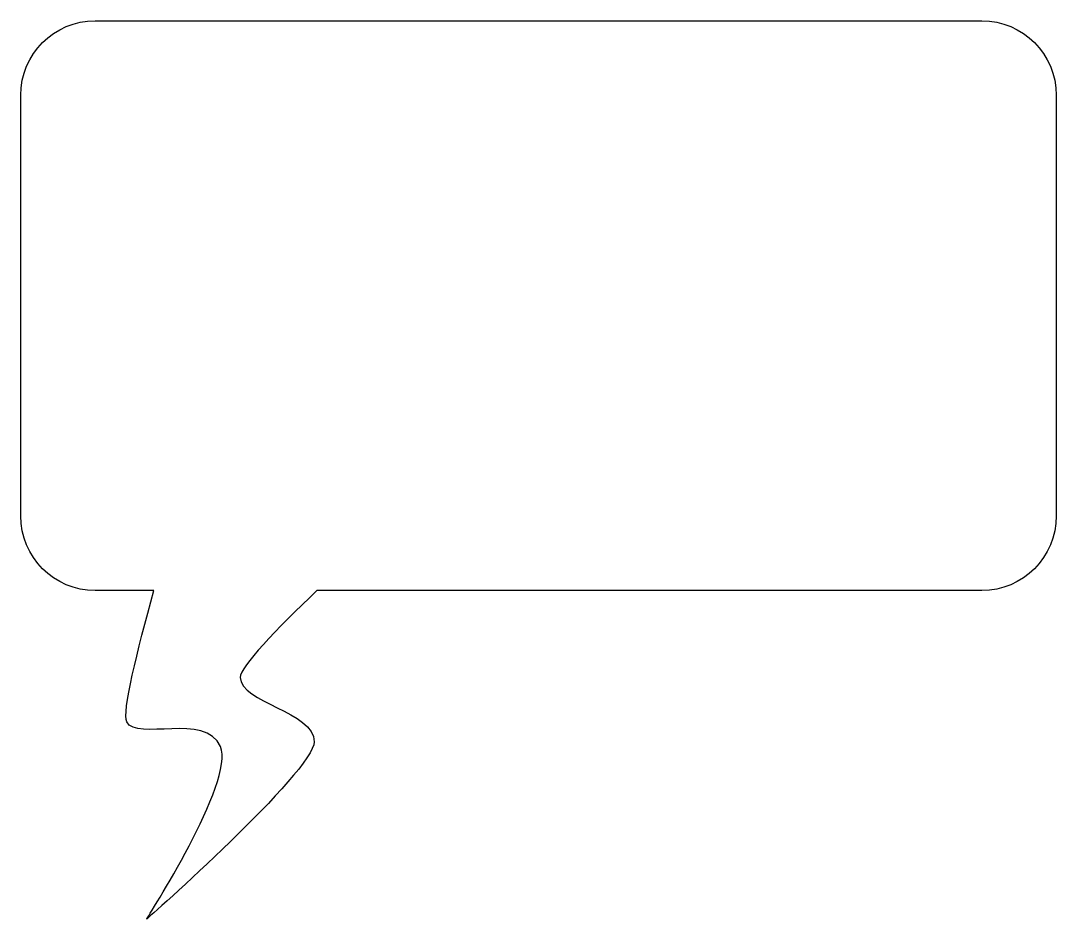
# Model space of a CAD drawing. Header units: centimetres. Extents: x -9.5 to 9.5, y -8.2 to 8.2.
import ezdxf

# ---------------------------------------------------------------- set-up
doc = ezdxf.new("R2010")
doc.units = ezdxf.units.CM
doc.header["$MEASUREMENT"] = 0
doc.layers.add('Camada 1', color=7, linetype='Continuous')

msp = doc.modelspace()

# ---------------------------------------------------------------- linework, layer by layer
at = {"layer": 'Camada 1'}
msp.add_open_spline([(8.10396, 8.21103), (8.10396, 8.21103), (-8.1041, 8.21103), (-8.1041, 8.21103), (-8.1041, 8.21103), (-8.85705, 8.21103), (-9.46728, 7.60039), (-9.46728, 6.84771), (-9.46728, 6.84771), (-9.46728, 6.84771), (-9.46728, -0.8401), (-9.46728, -0.8401), (-9.46728, -0.8401), (-9.46728, -1.59279), (-8.85704, -2.20292), (-8.10409, -2.20292), (-8.10409, -2.20292), (-8.10409, -2.20292), (-7.03087, -2.20292), (-7.03087, -2.20292), (-7.03087, -2.20292), (-7.338, -3.30547), (-7.61568, -4.42828), (-7.5276, -4.60438), (-7.5276, -4.60438), (-7.34734, -4.96517), (-6.08507, -4.42388), (-5.81442, -5.05502), (-5.81442, -5.05502), (-5.54417, -5.68642), (-7.16697, -8.21102), (-7.16697, -8.21102), (-7.16697, -8.21102), (-7.16697, -8.21102), (-4.10148, -5.50618), (-4.10148, -4.96514), (-4.10148, -4.96514), (-4.10148, -4.42386), (-5.4539, -4.24359), (-5.4539, -3.79269), (-5.4539, -3.79269), (-5.4539, -3.59478), (-4.79236, -2.90935), (-4.05071, -2.20289), (-4.05071, -2.20289), (-4.05071, -2.20289), (8.10396, -2.20289), (8.10396, -2.20289), (8.10396, -2.20289), (8.85691, -2.20289), (9.46728, -1.59276), (9.46728, -0.84007), (9.46728, -0.84007), (9.46728, -0.84007), (9.46728, 6.84771), (9.46728, 6.84771), (9.46728, 6.84771), (9.46728, 7.60039), (8.85691, 8.21103), (8.10396, 8.21103)], degree=3, knots=[0, 0, 0, 0, 0.0625, 0.0625, 0.0625, 0.0625, 0.125, 0.125, 0.125, 0.125, 0.1875, 0.1875, 0.1875, 0.1875, 0.25, 0.25, 0.25, 0.25, 0.3125, 0.3125, 0.3125, 0.3125, 0.375, 0.375, 0.375, 0.375, 0.4375, 0.4375, 0.4375, 0.4375, 0.5, 0.5, 0.5, 0.5, 0.5625, 0.5625, 0.5625, 0.5625, 0.625, 0.625, 0.625, 0.625, 0.6875, 0.6875, 0.6875, 0.6875, 0.75, 0.75, 0.75, 0.75, 0.8125, 0.8125, 0.8125, 0.8125, 0.875, 0.875, 0.875, 0.875, 1, 1, 1, 1], dxfattribs=at)

doc.saveas('drawing.dxf')
